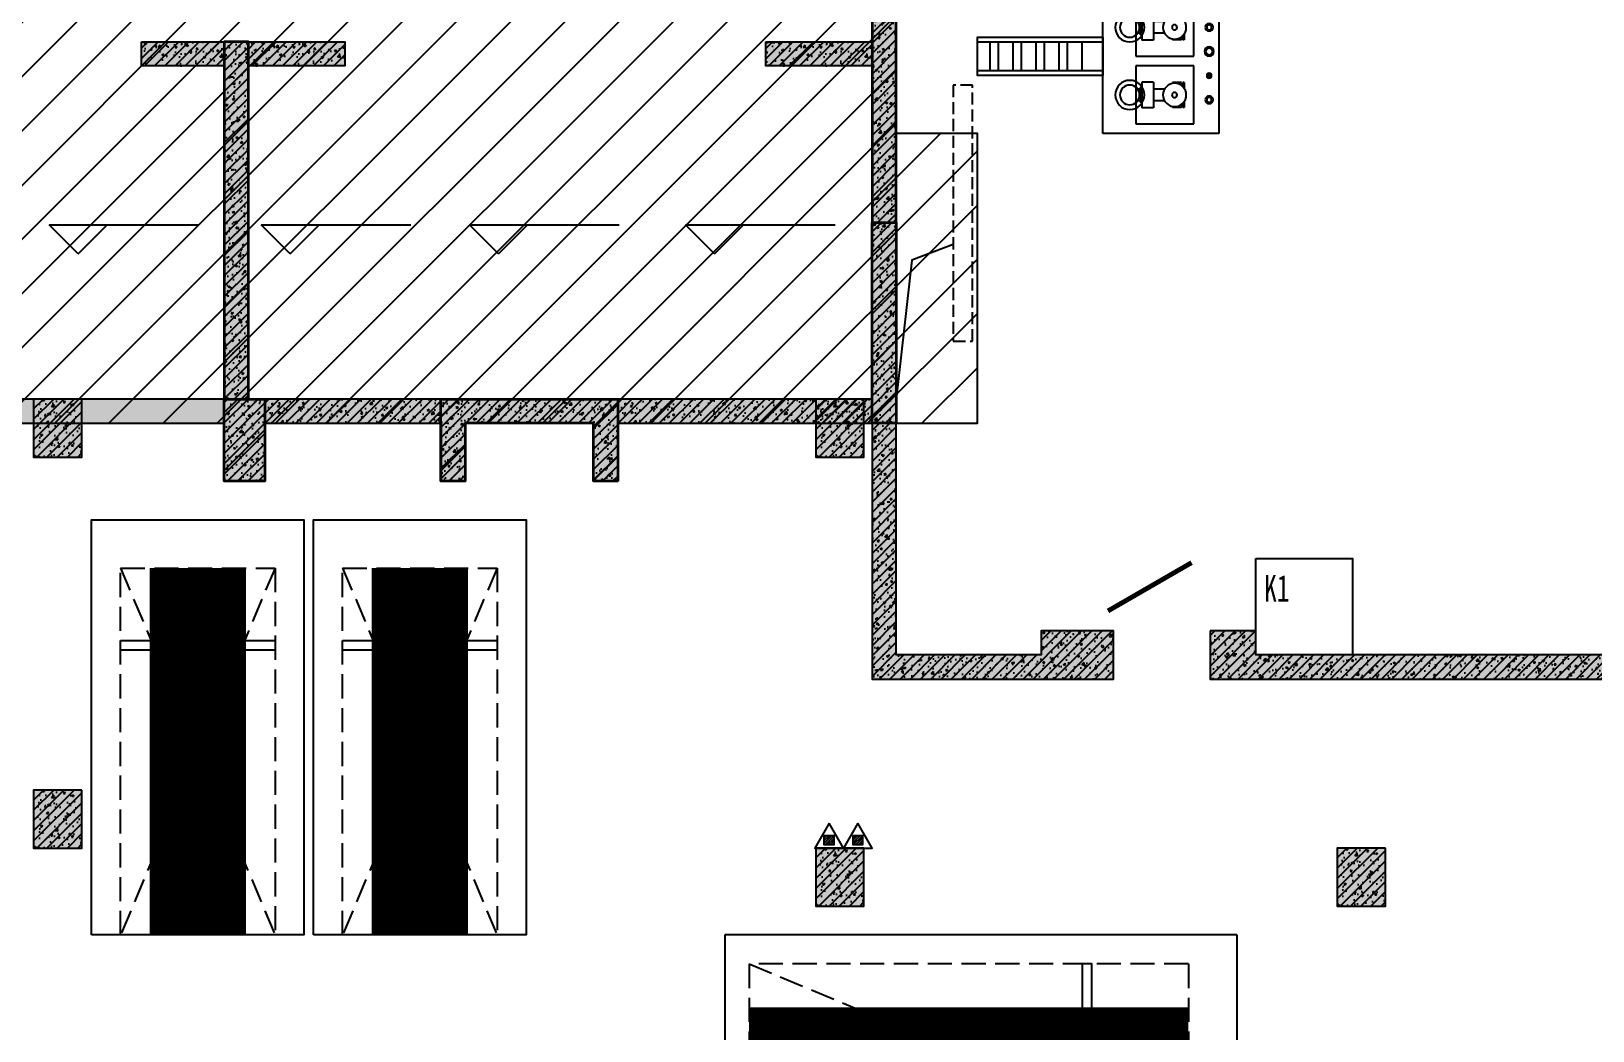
# Model space of a CAD drawing. Extents: x -1338203 to 1886333, y -783476 to 1038610.
# Drawn here: x 555332 to 571504, y 271657 to 282009 of the extents above; entities that cross this region are included whole.
import ezdxf

# ---------------------------------------------------------------- set-up
doc = ezdxf.new("R2010")
doc.units = 0
doc.header["$LTSCALE"] = 1000
doc.header["$MEASUREMENT"] = 0
for name, pattern in [('A-001-人防参照B1$0$DASH', [0.35, 0.25, -0.1]), ('A-001-平面B2$0$__DASH', [0.35, 0.25, -0.1]), ('DASH', [0.35, 0.25, -0.1])]:
    doc.linetypes.add(name, pattern=pattern)
for name, color, linetype in [('0A-P-PKNG-LINE', 9, 'Continuous'), ('A-001-人防参照B1$0$WINDOW', 4, 'Continuous'), ('A-001-车位参照B1$0$A-001-车位参照B1$0$0A-P-PKNG-CAR(A)', 43, 'Continuous'), ('A-001-车位参照B1$0$A-001-车位参照B1$0$0A-P-PKNG-CAR(B)', 21, 'Continuous'), ('A-19-平面B1$0$0A-A-SYMB-ELEV', 150, 'Continuous'), ('A-19-平面B1$0$0A-O-HOLE', 52, 'Continuous'), ('p-a-mini', 150, 'Continuous'), ('p-a-regular', 5, 'Continuous'), ('S001地下一墙柱$0$S001地下一墙柱$0$0S-CC-LINE', 52, 'Continuous'), ('S001地下一墙柱$0$S001地下一墙柱$0$0S-CW-HATCH', 251, 'Continuous'), ('S001地下一墙柱$0$S001地下一墙柱$0$0S-CW-HATCH-UP', 251, 'Continuous'), ('S001地下一墙柱$0$S001地下一墙柱$0$0S-CW-LINE', 72, 'Continuous'), ('S19柱墙B1_1$0$0S-CC-LINE', 52, 'Continuous'), ('S19柱墙B1_1$0$0S-CW-HATCH', 251, 'Continuous'), ('S19柱墙B1_1$0$0S-CW-HATCH-UP', 251, 'Continuous'), ('S19柱墙B1_1$0$0S-CW-LINE', 72, 'Continuous'), ('可见线', 7, 'Continuous'), ('负一层消火栓$0$0P-EQUIP-FH', 7, 'Continuous'), ('负一层集水坑及排水沟$0$P001-预留预埋-B1$0$A-001-平面B1$0$0A-A-HATH', 8, 'Continuous'), ('负一层集水坑及排水沟$0$P001-预留预埋-B1$0$A-001-平面B1$0$0A-P-ROOF-DRAN', 190, 'Continuous'), ('负一层集水坑及排水沟$0$P16-预留预埋-B1$0$0P-TWT_DIM', 3, 'Continuous')]:
    doc.layers.add(name, color=color, linetype=linetype)
doc.layers.add('A-001-主楼组合参照B1$0$0A-X-AREA', color=6, linetype='Continuous', plot=False)
doc.layers.add('A-001-人防参照B1$0$AAD-A-PROOF', color=30, linetype='Continuous', plot=False)
doc.styles.add('仿宋_GB2312', font='simfang.ttf', dxfattribs={"width": 0.7, "height": 4})
pattern_1 = [(45, (-537701.02, -383122.39), (-53.0330086, 53.0330086), []), (50, (-537701.02, -383122.39), (215.178055, -18.82564), [22.5, -247.5]), (355, (-537701.02, -383122.39), (-41.6254, 225.65764), [18, -198]), (100.4514, (-537683.09, -383123.96), (173.552815, 206.83186), [19.12206, -210.342634]), (46.1842, (-537701.02, -383062.4), (320.17231, -49.6557), [33.75, -371.25]), (96.6356, (-537674.34, -383066.53), (280.39881, 292.23536), [28.68309, -315.5139]), (351.1842, (-537701.02, -383062.4), (280.39858, 292.23558), [27, -297]), (21, (-537671.02, -383077.39), (179.072116, -120.785667), [22.5, -247.5]), (326, (-537671.02, -383077.39), (72.9946, 217.545014), [18, -198]), (71.4514, (-537656.1, -383087.45), (252.06679, 96.75915), [19.12206, -210.342634]), (37.5, (-537701.02, -383122.39), (3.647957, 99.868156), [0, -195.6, 0, -201, 0, -198.75]), (7.5, (-537701.02, -383122.39), (78.920861, 118.323514), [0, -114.6, 0, -191.1, 0, -75.75]), (327.5, (-537767.92, -383122.39), (160.146731, -6.7664615), [0, -75, 0, -234, 0, -310.5]), (317.5, (-537797.92, -383122.39), (174.95585, 30.031495), [0, -97.5, 0, -155.4, 0, -220.5])]
pattern_2 = [(45, (-766365.37, -306889.07), (-53.033009, 53.033009), []), (50, (-766365.37, -306889.07), (215.178055, -18.82564), [22.5, -247.5]), (355, (-766365.37, -306889.07), (-41.6254, 225.65764), [18, -198]), (100.4514, (-766347.44, -306890.64), (173.552815, 206.83186), [19.12206, -210.34263]), (46.1842, (-766365.37, -306829.07), (320.17231, -49.6557), [33.75, -371.25]), (96.6356, (-766338.7, -306833.2), (280.39881, 292.23536), [28.68309, -315.5139]), (351.1842, (-766365.37, -306829.07), (280.39858, 292.23558), [27, -297]), (21, (-766335.37, -306844.07), (179.072116, -120.785667), [22.5, -247.5]), (326, (-766335.37, -306844.07), (72.9946, 217.54501), [18, -198]), (71.4514, (-766320.44, -306854.14), (252.06679, 96.75915), [19.12206, -210.34263]), (37.5, (-766365.37, -306889.07), (3.647957, 99.868156), [0, -195.6, 0, -201, 0, -198.75]), (7.5, (-766365.37, -306889.07), (78.920861, 118.323514), [0, -114.6, 0, -191.1, 0, -75.75]), (327.5, (-766432.27, -306889.07), (160.146731, -6.766462), [0, -75, 0, -234, 0, -310.5]), (317.5, (-766462.27, -306889.07), (174.95585, 30.031495), [0, -97.5, 0, -155.4, 0, -220.5])]

# ---------------------------------------------------------------- blocks, each defined once
blk = doc.blocks.new('负一层集水坑及排水沟$0$6')
h = blk.add_hatch()
h.set_pattern_fill('ANSI31', color=256, scale=10, angle=-90, style=0)
h.set_pattern_definition([(315, (92664.899, 416650.02), (11.22532015, 11.22532015), [])])
edge = h.paths.add_edge_path()
edge.add_arc((207108, 39634), 25, 0, 360)
for centre, radius in [((207108, 39634), 50), ((207108, 39634), 25), ((207108, 39384), 40), ((207108, 39384), 25), ((207108, 39134), 50), ((207108, 39134), 35), ((207108, 38884), 25), ((207108, 38884), 15), ((207108, 38634), 40), ((207108, 38634), 25)]:
    blk.add_circle(centre, radius)
at = {"layer": '负一层集水坑及排水沟$0$P16-预留预埋-B1$0$0P-TWT_DIM', "color": 7}
for p, q in [((208208, 39784), (207008, 39784)), ((207008, 39784), (207008, 38284)), ((207266, 39684), (207866, 39684)), ((207266, 39084), (207266, 39684)), ((207866, 39684), (207866, 39084)), ((208208, 38284), (208208, 39784)), ((207366, 39514), (207366, 39452)), ((207366, 39514), (207382, 39514)), ((207382, 39514), (207382, 39471)), ((207395, 39514), (207395, 39482)), ((207395, 39514), (207486, 39514)), ((207486, 39514), (207486, 39504)), ((207684, 39518), (207684, 39250)), ((207684, 39518), (207805, 39518)), ((207805, 39518), (207805, 39250)), ((207366, 39317), (207366, 39254)), ((207571, 39444), (207684, 39444)), ((207571, 39325), (207684, 39325)), ((207805, 39444), (207811, 39444)), ((207805, 39325), (207811, 39325)), ((207811, 39460), (207811, 39308)), ((207811, 39460), (207821, 39460)), ((207811, 39308), (207821, 39308)), ((207821, 39460), (207821, 39308)), ((207821, 39444), (207848, 39444)), ((207821, 39325), (207848, 39325)), ((207366, 39254), (207382, 39254)), ((207382, 39297), (207382, 39254)), ((207395, 39287), (207395, 39254)), ((207395, 39254), (207486, 39254)), ((207486, 39265), (207486, 39254)), ((207684, 39250), (207805, 39250)), ((207866, 39084), (207266, 39084)), ((207266, 38984), (207866, 38984)), ((207266, 38384), (207266, 38984)), ((207866, 38984), (207866, 38384)), ((207684, 38818), (207684, 38549)), ((207684, 38818), (207805, 38818)), ((207805, 38818), (207805, 38549)), ((207366, 38814), (207366, 38751)), ((207366, 38814), (207382, 38814)), ((207382, 38814), (207382, 38770)), ((207395, 38814), (207395, 38781)), ((207395, 38814), (207486, 38814)), ((207486, 38814), (207486, 38803)), ((207571, 38743), (207684, 38743)), ((207805, 38743), (207811, 38743)), ((207811, 38760), (207811, 38608)), ((207811, 38760), (207821, 38760)), ((207821, 38760), (207821, 38608)), ((207821, 38743), (207848, 38743)), ((207366, 38616), (207366, 38554)), ((207366, 38554), (207382, 38554)), ((207382, 38597), (207382, 38554)), ((207395, 38586), (207395, 38554)), ((207395, 38554), (207486, 38554)), ((207486, 38564), (207486, 38554)), ((207571, 38624), (207684, 38624)), ((207684, 38549), (207805, 38549)), ((207805, 38624), (207811, 38624)), ((207811, 38608), (207821, 38608)), ((207821, 38624), (207848, 38624)), ((207866, 38384), (207266, 38384)), ((207008, 38284), (208208, 38284))]:
    blk.add_line(p, q, dxfattribs=at)
for centre, radius in [((207466, 39384), 121), ((207930, 39384), 151), ((207930, 39384), 102), ((207466, 39384), 27), ((207930, 38684), 151), ((207466, 38684), 121), ((207466, 38684), 27), ((207930, 38684), 102)]:
    blk.add_circle(centre, radius, dxfattribs=at)
blk = doc.blocks.new('负一层集水坑及排水沟')
at = {"layer": '负一层集水坑及排水沟$0$P001-预留预埋-B1$0$A-001-平面B1$0$0A-A-HATH'}
h = blk.add_hatch(dxfattribs=at)
h.set_pattern_fill('STEEL', color=256, scale=150, angle=585)
h.set_pattern_definition([(270, (-160540.38, -233520.22), (238.125, -2e-05), []), (270, (-160456.2, -233604.4), (238.125, -2e-05), [])])
h.paths.add_polyline_path([(-201234, -25290), (-201234, -24990), (-200065, -24990), (-200065, -25290)])
at = {"layer": '负一层集水坑及排水沟$0$P001-预留预埋-B1$0$A-001-平面B1$0$0A-P-ROOF-DRAN'}
for points in [[(-199934, -25340), (-201234, -25340), (-201234, -24940), (-199934, -24940)], [(-201234, -25290), (-201234, -24990), (-199934, -24990), (-199934, -25290)]]:
    blk.add_lwpolyline(points, close=True, dxfattribs=at)
at = {"xscale": -1}
blk.add_blockref('负一层集水坑及排水沟$0$6', (8274, -64224), dxfattribs=at)
blk = doc.blocks.new('A-001-人防参照B1')
at = {"layer": 'A-001-人防参照B1$0$AAD-A-PROOF', "linetype": 'A-001-人防参照B1$0$DASH', "ltscale": 0.5, "elevation": 83150}
blk.add_lwpolyline([(-201284, -25439), (-201484, -25439), (-201484, -28090), (-201284, -28090)], close=True, dxfattribs=at)
at = {"layer": 'A-001-人防参照B1$0$WINDOW', "const_width": 50}
blk.add_lwpolyline([(-199882, -30884), (-199016, -30384)], dxfattribs=at)
blk = doc.blocks.new('S19柱墙B1_1')
at = {"layer": 'S19柱墙B1_1$0$0S-CW-HATCH', "ltscale": 0.002}
h = blk.add_hatch(color=256, dxfattribs=at)
h.dxf.hatch_style = 1
h.paths.add_polyline_path([(49000, -90), (48750, -90), (48750, -3210), (49000, -3210)])
at = {"layer": 'S19柱墙B1_1$0$0S-CW-HATCH'}
h = blk.add_hatch(color=256, dxfattribs=at)
h.dxf.hatch_style = 1
h.paths.add_polyline_path([(41185, -1340), (42040, -1340), (42040, -1590), (41185, -1590)])
h = blk.add_hatch(color=256, dxfattribs=at)
h.dxf.hatch_style = 1
h.paths.add_polyline_path([(42290, -5040), (42290, -1340), (42040, -1340), (42040, -5040)])
h = blk.add_hatch(color=256, dxfattribs=at)
h.dxf.hatch_style = 1
h.paths.add_polyline_path([(42290, -1340), (43290, -1340), (43290, -1590), (42290, -1590)])
h = blk.add_hatch(color=256, dxfattribs=at)
h.dxf.hatch_style = 1
h.paths.add_polyline_path([(47650, -1340), (48750, -1340), (48750, -1590), (47650, -1590)])
h = blk.add_hatch(color=256, dxfattribs=at)
h.dxf.hatch_style = 1
h.paths.add_polyline_path([(48750, -5290), (48750, -3210), (49000, -3210), (49000, -5290)])
at = {"layer": 'S19柱墙B1_1$0$0S-CW-HATCH', "ltscale": 0.002}
h = blk.add_hatch(color=256, dxfattribs=at)
h.dxf.hatch_style = 1
h.paths.add_polyline_path([(36540, -5290), (42040, -5290), (42040, -5040), (36540, -5040)])
at = {"layer": 'S19柱墙B1_1$0$0S-CW-HATCH'}
h = blk.add_hatch(color=256, dxfattribs=at)
h.dxf.hatch_style = 1
h.paths.add_polyline_path([(42040, -5040), (42460, -5040), (42460, -5890), (42040, -5890)])
at = {"layer": 'S19柱墙B1_1$0$0S-CW-HATCH', "ltscale": 0.002}
h = blk.add_hatch(color=256, dxfattribs=at)
h.dxf.hatch_style = 1
h.paths.add_polyline_path([(42460, -5290), (44285, -5290), (44285, -5040), (42460, -5040)])
at = {"layer": 'S19柱墙B1_1$0$0S-CW-HATCH'}
h = blk.add_hatch(color=256, dxfattribs=at)
h.dxf.hatch_style = 1
h.paths.add_polyline_path([(46115, -5890), (45865, -5890), (45865, -5290), (45200, -5290), (44535, -5290), (44535, -5890), (44285, -5890), (44285, -5040), (45200, -5040), (46115, -5040)])
at = {"layer": 'S19柱墙B1_1$0$0S-CW-HATCH', "ltscale": 0.002}
h = blk.add_hatch(color=256, dxfattribs=at)
h.dxf.hatch_style = 1
h.paths.add_polyline_path([(46115, -5290), (48750, -5290), (48750, -5040), (46115, -5040)])
at = {"layer": 'S19柱墙B1_1$0$0S-CW-HATCH-UP', "ltscale": 0.002}
h = blk.add_hatch(dxfattribs=at)
h.set_pattern_fill('钢筋混凝土', color=256, scale=30)
h.set_pattern_definition([(45, (-515290.67, -283239.06), (-53.033009, 53.033009), []), (50, (-515290.67, -283239.06), (215.178055, -18.82564), [22.5, -247.5]), (355, (-515290.67, -283239.06), (-41.6254, 225.65764), [18, -198]), (100.4514, (-515272.74, -283240.63), (173.552815, 206.83186), [19.12206, -210.34263]), (46.1842, (-515290.67, -283179.06), (320.17231, -49.6557), [33.75, -371.25]), (96.6356, (-515264, -283183.2), (280.39881, 292.23536), [28.68309, -315.5139]), (351.1842, (-515290.67, -283179.06), (280.39858, 292.23558), [27, -297]), (21, (-515260.67, -283194.06), (179.072116, -120.785667), [22.5, -247.5]), (326, (-515260.67, -283194.06), (72.9946, 217.54501), [18, -198]), (71.4514, (-515245.75, -283204.12), (252.06679, 96.75915), [19.12206, -210.34263]), (37.5, (-515290.67, -283239.06), (3.647957, 99.868156), [0, -195.6, 0, -201, 0, -198.75]), (7.5, (-515290.67, -283239.06), (78.920861, 118.323514), [0, -114.6, 0, -191.1, 0, -75.75]), (327.5, (-515357.57, -283239.06), (160.146731, -6.766462), [0, -75, 0, -234, 0, -310.5]), (317.5, (-515387.57, -283239.06), (174.95585, 30.031495), [0, -97.5, 0, -155.4, 0, -220.5])])
h.paths.add_polyline_path([(49000, -90), (48750, -90), (48750, -3210), (49000, -3210)])
at = {"layer": 'S19柱墙B1_1$0$0S-CW-HATCH-UP'}
h = blk.add_hatch(dxfattribs=at)
h.set_pattern_fill('钢筋混凝土', color=256, scale=30)
h.set_pattern_definition([(45, (-2875240.08, -267325.84), (-53.0330086, 53.0330086), []), (50, (-2875240.08, -267325.84), (215.178055, -18.82564), [22.5, -247.5]), (355, (-2875240.08, -267325.84), (-41.6254, 225.65764), [18, -198]), (100.4514, (-2875222.15, -267327.4), (173.552815, 206.831863), [19.122057, -210.342634]), (46.1842, (-2875240.08, -267265.84), (320.172315, -49.655704), [33.75, -371.25]), (96.6356, (-2875213.4, -267269.98), (280.39881, 292.23536), [28.683086, -315.5139]), (351.1842, (-2875240.08, -267265.84), (280.398584, 292.23558), [27, -297]), (21, (-2875210.08, -267280.84), (179.072116, -120.785667), [22.5, -247.5]), (326, (-2875210.08, -267280.84), (72.9946, 217.545014), [18, -198]), (71.4514, (-2875195.16, -267290.9), (252.066789, 96.759149), [19.122057, -210.342634]), (37.5, (-2875240.08, -267325.84), (3.6479566, 99.8681561), [0, -195.6, 0, -201, 0, -198.75]), (7.5, (-2875240.08, -267325.84), (78.9208612, 118.3235136), [0, -114.6, 0, -191.1, 0, -75.75]), (327.5, (-2875306.98, -267325.84), (160.1467309, -6.7664615), [0, -75, 0, -234, 0, -310.5]), (317.5, (-2875336.98, -267325.84), (174.955851, 30.031495), [0, -97.5, 0, -155.4, 0, -220.5])])
h.paths.add_polyline_path([(41185, -1340), (42040, -1340), (42040, -1590), (41185, -1590)])
h = blk.add_hatch(dxfattribs=at)
h.set_pattern_fill('钢筋混凝土', color=256, scale=30)
h.set_pattern_definition([(45, (-511711.02, -383122.39), (-53.033009, 53.033009), []), (50, (-511711.02, -383122.39), (215.178055, -18.82564), [22.5, -247.5]), (355, (-511711.02, -383122.39), (-41.6254, 225.65764), [18, -198]), (100.4514, (-511693.09, -383123.96), (173.552815, 206.83186), [19.12206, -210.342634]), (46.1842, (-511711.02, -383062.4), (320.17231, -49.6557), [33.75, -371.25]), (96.6356, (-511684.34, -383066.53), (280.39881, 292.23536), [28.68309, -315.5139]), (351.1842, (-511711.02, -383062.4), (280.39858, 292.23558), [27, -297]), (21, (-511681.02, -383077.39), (179.072116, -120.785667), [22.5, -247.5]), (326, (-511681.02, -383077.39), (72.9946, 217.54501), [18, -198]), (71.4514, (-511666.1, -383087.45), (252.06679, 96.75915), [19.12206, -210.342634]), (37.5, (-511711.02, -383122.39), (3.647957, 99.868156), [0, -195.6, 0, -201, 0, -198.75]), (7.5, (-511711.02, -383122.39), (78.920861, 118.323514), [0, -114.6, 0, -191.1, 0, -75.75]), (327.5, (-511777.92, -383122.39), (160.146731, -6.7664615), [0, -75, 0, -234, 0, -310.5]), (317.5, (-511807.92, -383122.39), (174.95585, 30.031495), [0, -97.5, 0, -155.4, 0, -220.5])])
h.paths.add_polyline_path([(42290, -5040), (42290, -1340), (42040, -1340), (42040, -5040)])
h = blk.add_hatch(dxfattribs=at)
h.set_pattern_fill('钢筋混凝土', color=256, scale=30)
h.set_pattern_definition([(45, (-2874020.08, -267325.84), (-53.0330086, 53.0330086), []), (50, (-2874020.08, -267325.84), (215.178055, -18.82564), [22.5, -247.5]), (355, (-2874020.08, -267325.84), (-41.6254, 225.65764), [18, -198]), (100.4514, (-2874002.15, -267327.4), (173.552815, 206.831863), [19.122057, -210.342634]), (46.1842, (-2874020.08, -267265.84), (320.172315, -49.655704), [33.75, -371.25]), (96.6356, (-2873993.4, -267269.98), (280.398812, 292.23536), [28.683086, -315.5139]), (351.1842, (-2874020.08, -267265.84), (280.398584, 292.23558), [27, -297]), (21, (-2873990.08, -267280.84), (179.072116, -120.785667), [22.5, -247.5]), (326, (-2873990.08, -267280.84), (72.9946, 217.545014), [18, -198]), (71.4514, (-2873975.16, -267290.9), (252.066789, 96.759149), [19.122057, -210.342634]), (37.5, (-2874020.08, -267325.84), (3.6479566, 99.8681561), [0, -195.6, 0, -201, 0, -198.75]), (7.5, (-2874020.08, -267325.84), (78.9208612, 118.3235136), [0, -114.6, 0, -191.1, 0, -75.75]), (327.5, (-2874086.98, -267325.84), (160.1467309, -6.7664615), [0, -75, 0, -234, 0, -310.5]), (317.5, (-2874116.98, -267325.84), (174.955851, 30.031495), [0, -97.5, 0, -155.4, 0, -220.5])])
h.paths.add_polyline_path([(42290, -1340), (43290, -1340), (43290, -1590), (42290, -1590)])
h = blk.add_hatch(dxfattribs=at)
h.set_pattern_fill('钢筋混凝土', color=256, scale=30)
h.set_pattern_definition([(45, (-2868560.08, -267325.876), (-53.0330086, 53.0330086), []), (50, (-2868560.08, -267325.88), (215.178055, -18.82564), [22.5, -247.5]), (355, (-2868560.08, -267325.88), (-41.6254, 225.65764), [18, -198]), (100.4514, (-2868542.15, -267327.44), (173.552815, 206.831863), [19.122057, -210.342634]), (46.1842, (-2868560.08, -267265.88), (320.172315, -49.655704), [33.75, -371.25]), (96.6356, (-2868533.4, -267270), (280.398812, 292.23536), [28.683086, -315.5139]), (351.1842, (-2868560.08, -267265.88), (280.398584, 292.23558), [27, -297]), (21, (-2868530.08, -267280.88), (179.072116, -120.785667), [22.5, -247.5]), (326, (-2868530.08, -267280.88), (72.9946, 217.545014), [18, -198]), (71.4514, (-2868515.16, -267290.94), (252.066789, 96.759149), [19.122057, -210.342634]), (37.5, (-2868560.08, -267325.876), (3.6479566, 99.8681561), [0, -195.6, 0, -201, 0, -198.75]), (7.5, (-2868560.08, -267325.88), (78.9208612, 118.3235136), [0, -114.6, 0, -191.1, 0, -75.75]), (327.5, (-2868626.98, -267325.876), (160.1467309, -6.7664615), [0, -75, 0, -234, 0, -310.5]), (317.5, (-2868656.98, -267325.88), (174.955851, 30.031495), [0, -97.5, 0, -155.4, 0, -220.5])])
h.paths.add_polyline_path([(47650, -1340), (48750, -1340), (48750, -1590), (47650, -1590)])
h = blk.add_hatch(dxfattribs=at)
h.set_pattern_fill('钢筋混凝土', color=256, scale=30)
h.set_pattern_definition(pattern_1)
h.paths.add_polyline_path([(48750, -5290), (48750, -3210), (49000, -3210), (49000, -5290)])
at = {"layer": 'S19柱墙B1_1$0$0S-CW-HATCH-UP', "ltscale": 0.002}
h = blk.add_hatch(dxfattribs=at)
h.set_pattern_fill('钢筋混凝土', color=256, scale=30)
h.set_pattern_definition([(45, (-479650.67, -283239.06), (-53.033009, 53.033009), []), (50, (-479650.67, -283239.06), (215.178055, -18.82564), [22.5, -247.5]), (355, (-479650.67, -283239.06), (-41.6254, 225.65764), [18, -198]), (100.4514, (-479632.74, -283240.63), (173.552815, 206.83186), [19.12206, -210.34263]), (46.1842, (-479650.67, -283179.06), (320.17231, -49.6557), [33.75, -371.25]), (96.6356, (-479624, -283183.2), (280.39881, 292.23536), [28.68309, -315.5139]), (351.1842, (-479650.67, -283179.06), (280.39858, 292.23558), [27, -297]), (21, (-479620.67, -283194.06), (179.072116, -120.785667), [22.5, -247.5]), (326, (-479620.67, -283194.06), (72.9946, 217.54501), [18, -198]), (71.4514, (-479605.75, -283204.12), (252.06679, 96.75915), [19.12206, -210.34263]), (37.5, (-479650.67, -283239.06), (3.647957, 99.868156), [0, -195.6, 0, -201, 0, -198.75]), (7.5, (-479650.67, -283239.06), (78.920861, 118.323514), [0, -114.6, 0, -191.1, 0, -75.75]), (327.5, (-479717.57, -283239.06), (160.146731, -6.766462), [0, -75, 0, -234, 0, -310.5]), (317.5, (-479747.57, -283239.06), (174.95585, 30.031495), [0, -97.5, 0, -155.4, 0, -220.5])])
h.paths.add_polyline_path([(36540, -5290), (42040, -5290), (42040, -5040), (36540, -5040)])
at = {"layer": 'S19柱墙B1_1$0$0S-CW-HATCH-UP'}
h = blk.add_hatch(dxfattribs=at)
h.set_pattern_fill('钢筋混凝土', color=256, scale=30)
h.set_pattern_definition([(45, (0, 0), (-53.03301, 53.03301), []), (50, (0, 0), (215.17805, -18.82564), [22.5, -247.5]), (355, (0, 0), (-41.6254, 225.6576), [18, -198]), (100.4514, (17.93, -1.57), (173.5528, 206.8319), [19.1221, -210.3426]), (46.1842, (0, 60), (320.1723, -49.6557), [33.75, -371.25]), (96.6356, (26.68, 55.86), (280.3988, 292.2354), [28.683, -315.514]), (351.1842, (0, 60), (280.3986, 292.2356), [27, -297]), (21, (30, 45), (179.0721, -120.7857), [22.5, -247.5]), (326, (30, 45), (72.9946, 217.545), [18, -198]), (71.4514, (44.92, 34.93), (252.0668, 96.7591), [19.1221, -210.3426]), (37.5, (0, 0), (3.64796, 99.86816), [0, -195.6, 0, -201, 0, -198.75]), (7.5, (0, 0), (78.92086, 118.32351), [0, -114.6, 0, -191.1, 0, -75.75]), (327.5, (-66.9, 0), (160.14673, -6.76646), [0, -75, 0, -234, 0, -310.5]), (317.5, (-96.9, 0), (174.95585, 30.0315), [0, -97.5, 0, -155.4, 0, -220.5])])
h.paths.add_polyline_path([(42040, -5040), (42460, -5040), (42460, -5890), (42040, -5890)])
at = {"layer": 'S19柱墙B1_1$0$0S-CW-HATCH-UP', "ltscale": 0.002}
h = blk.add_hatch(dxfattribs=at)
h.set_pattern_fill('钢筋混凝土', color=256, scale=30)
h.set_pattern_definition([(45, (-473730.67, -283239.06), (-53.033009, 53.033009), []), (50, (-473730.67, -283239.06), (215.178055, -18.82564), [22.5, -247.5]), (355, (-473730.67, -283239.06), (-41.6254, 225.65764), [18, -198]), (100.4514, (-473712.74, -283240.63), (173.552815, 206.83186), [19.12206, -210.34263]), (46.1842, (-473730.67, -283179.06), (320.17231, -49.6557), [33.75, -371.25]), (96.6356, (-473704, -283183.2), (280.39881, 292.23536), [28.68309, -315.5139]), (351.1842, (-473730.67, -283179.06), (280.39858, 292.23558), [27, -297]), (21, (-473700.67, -283194.06), (179.072116, -120.785667), [22.5, -247.5]), (326, (-473700.67, -283194.06), (72.9946, 217.54501), [18, -198]), (71.4514, (-473685.75, -283204.12), (252.06679, 96.75915), [19.12206, -210.34263]), (37.5, (-473730.67, -283239.06), (3.647957, 99.868156), [0, -195.6, 0, -201, 0, -198.75]), (7.5, (-473730.67, -283239.06), (78.920861, 118.323514), [0, -114.6, 0, -191.1, 0, -75.75]), (327.5, (-473797.57, -283239.06), (160.146731, -6.766462), [0, -75, 0, -234, 0, -310.5]), (317.5, (-473827.57, -283239.06), (174.95585, 30.031495), [0, -97.5, 0, -155.4, 0, -220.5])])
h.paths.add_polyline_path([(42460, -5290), (44285, -5290), (44285, -5040), (42460, -5040)])
at = {"layer": 'S19柱墙B1_1$0$0S-CW-HATCH-UP'}
h = blk.add_hatch(dxfattribs=at)
h.set_pattern_fill('钢筋混凝土', color=256, scale=30)
h.set_pattern_definition(pattern_1)
h.paths.add_polyline_path([(46115, -5890), (45865, -5890), (45865, -5290), (45200, -5290), (44535, -5290), (44535, -5890), (44285, -5890), (44285, -5040), (45200, -5040), (46115, -5040)])
at = {"layer": 'S19柱墙B1_1$0$0S-CW-HATCH-UP', "ltscale": 0.002}
h = blk.add_hatch(dxfattribs=at)
h.set_pattern_fill('钢筋混凝土', color=256, scale=30)
h.set_pattern_definition([(45, (-470075.67, -283239.06), (-53.033009, 53.033009), []), (50, (-470075.67, -283239.06), (215.178055, -18.82564), [22.5, -247.5]), (355, (-470075.67, -283239.06), (-41.6254, 225.65764), [18, -198]), (100.4514, (-470057.74, -283240.63), (173.552815, 206.83186), [19.12206, -210.34263]), (46.1842, (-470075.67, -283179.06), (320.17231, -49.6557), [33.75, -371.25]), (96.6356, (-470049, -283183.2), (280.39881, 292.23536), [28.68309, -315.5139]), (351.1842, (-470075.67, -283179.06), (280.39858, 292.23558), [27, -297]), (21, (-470045.67, -283194.06), (179.072116, -120.785667), [22.5, -247.5]), (326, (-470045.67, -283194.06), (72.9946, 217.54501), [18, -198]), (71.4514, (-470030.75, -283204.12), (252.06679, 96.75915), [19.12206, -210.34263]), (37.5, (-470075.67, -283239.06), (3.647957, 99.868156), [0, -195.6, 0, -201, 0, -198.75]), (7.5, (-470075.67, -283239.06), (78.920861, 118.323514), [0, -114.6, 0, -191.1, 0, -75.75]), (327.5, (-470142.57, -283239.06), (160.146731, -6.766462), [0, -75, 0, -234, 0, -310.5]), (317.5, (-470172.57, -283239.06), (174.95585, 30.031495), [0, -97.5, 0, -155.4, 0, -220.5])])
h.paths.add_polyline_path([(46115, -5290), (48750, -5290), (48750, -5040), (46115, -5040)])
at = {"layer": 'S19柱墙B1_1$0$0S-CC-LINE', "lineweight": 35}
blk.add_lwpolyline([(42040, -5040), (42460, -5040), (42460, -5890), (42040, -5890)], close=True, dxfattribs=at)
at = {"layer": 'S19柱墙B1_1$0$0S-CW-LINE', "lineweight": 35}
for points in [[(49000, -90), (48750, -90), (48750, -3210), (49000, -3210)], [(42290, -5040), (42290, -1340), (42040, -1340), (42040, -5040)], [(48750, -5290), (48750, -3210), (49000, -3210), (49000, -5290)], [(46115, -5890), (45865, -5890), (45865, -5290), (45200, -5290), (44535, -5290), (44535, -5890), (44285, -5890), (44285, -5040), (45200, -5040), (46115, -5040)]]:
    blk.add_lwpolyline(points, close=True, dxfattribs=at)
at = {"layer": 'S19柱墙B1_1$0$0S-CW-LINE'}
for points in [[(41185, -1340), (42040, -1340), (42040, -1590), (41185, -1590)], [(42290, -1340), (43290, -1340), (43290, -1590), (42290, -1590)], [(47650, -1340), (48750, -1340), (48750, -1590), (47650, -1590)]]:
    blk.add_lwpolyline(points, close=True, dxfattribs=at)
at = {"layer": 'S19柱墙B1_1$0$0S-CW-LINE', "ltscale": 0.002}
for points in [[(36540, -5290), (42040, -5290), (42040, -5040), (36540, -5040)], [(42460, -5290), (44285, -5290), (44285, -5040), (42460, -5040)], [(46115, -5290), (48750, -5290), (48750, -5040), (46115, -5040)]]:
    blk.add_lwpolyline(points, close=True, dxfattribs=at)
blk = doc.blocks.new('S001地下一墙柱')
at = {"layer": 'S001地下一墙柱$0$S001地下一墙柱$0$0S-CW-HATCH'}
h = blk.add_hatch(color=256, dxfattribs=at)
h.dxf.hatch_style = 1
h.paths.add_polyline_path([(-210509, -28690), (-211009, -28690), (-211009, -29290), (-210509, -29290)])
h = blk.add_hatch(color=256, dxfattribs=at)
h.dxf.hatch_style = 1
h.paths.add_polyline_path([(-202409, -28690), (-202909, -28690), (-202909, -29290), (-202409, -29290)])
at = {"layer": 'S001地下一墙柱$0$S001地下一墙柱$0$0S-CW-HATCH', "ltscale": 0.002}
h = blk.add_hatch(color=256, dxfattribs=at)
h.dxf.hatch_style = 1
h.paths.add_polyline_path([(-202325, -28940), (-202325, -31590), (-199825, -31590), (-199825, -31090), (-200575, -31090), (-200575, -31340), (-202075, -31340), (-202075, -28940)])
h = blk.add_hatch(color=256, dxfattribs=at)
h.dxf.hatch_style = 1
h.paths.add_polyline_path([(-198825, -31090), (-198825, -31590), (-194034, -31590), (-194034, -31340), (-194184, -31340), (-194184, -30640), (-194434, -30640), (-194434, -31340), (-198350, -31340), (-198350, -31090)])
at = {"layer": 'S001地下一墙柱$0$S001地下一墙柱$0$0S-CW-HATCH'}
h = blk.add_hatch(color=256, dxfattribs=at)
h.dxf.hatch_style = 1
h.paths.add_polyline_path([(-210509, -32740), (-211009, -32740), (-211009, -33340), (-210509, -33340)])
h = blk.add_hatch(color=256, dxfattribs=at)
h.dxf.hatch_style = 1
h.paths.add_polyline_path([(-202409, -33340), (-202909, -33340), (-202909, -33940), (-202409, -33940)])
h = blk.add_hatch(color=256, dxfattribs=at)
h.dxf.hatch_style = 1
h.paths.add_polyline_path([(-197009, -33340), (-197509, -33340), (-197509, -33940), (-197009, -33940)])
at = {"layer": 'S001地下一墙柱$0$S001地下一墙柱$0$0S-CW-HATCH-UP'}
h = blk.add_hatch(dxfattribs=at)
h.set_pattern_fill('钢筋混凝土', color=256, scale=30)
h.set_pattern_definition([(45, (-178198.036, -19738.285), (-53.03301, 53.03301), []), (50, (-178198.04, -19738.28), (215.1781, -18.8256), [22.5, -247.5]), (355, (-178198.04, -19738.28), (-41.6254, 225.6576), [18, -198]), (100.4514, (-178180.1, -19739.85), (173.5528, 206.8319), [19.122, -210.3426]), (46.1842, (-178198.04, -19678.28), (320.1723, -49.6557), [33.75, -371.25]), (96.6356, (-178171.35, -19682.42), (280.3988, 292.2354), [28.683, -315.514]), (351.1842, (-178198.04, -19678.3), (280.3986, 292.2356), [27, -297]), (21, (-178168.04, -19693.28), (179.0721, -120.7857), [22.5, -247.5]), (326, (-178168.04, -19693.28), (72.9946, 217.545), [18, -198]), (71.4514, (-178153.11, -19703.35), (252.0668, 96.7591), [19.122, -210.3426]), (37.5, (-178198.036, -19738.285), (3.64796, 99.86816), [0, -195.6, 0, -201, 0, -198.75]), (7.5, (-178198.04, -19738.28), (78.92086, 118.3235), [0, -114.6, 0, -191.1, 0, -75.75]), (327.5, (-178264.936, -19738.285), (160.14673, -6.76646), [0, -75, 0, -234, 0, -310.5]), (317.5, (-178294.94, -19738.28), (174.95585, 30.0315), [0, -97.5, 0, -155.4, 0, -220.5])])
h.paths.add_polyline_path([(-210509, -28690), (-211009, -28690), (-211009, -29290), (-210509, -29290)])
h = blk.add_hatch(dxfattribs=at)
h.set_pattern_fill('钢筋混凝土', color=256, scale=30)
h.set_pattern_definition([(45, (-170098.036, -19738.28), (-53.03301, 53.03301), []), (50, (-170098.04, -19738.28), (215.1781, -18.8256), [22.5, -247.5]), (355, (-170098.04, -19738.28), (-41.6254, 225.6576), [18, -198]), (100.4514, (-170080.1, -19739.85), (173.5528, 206.8319), [19.122, -210.3426]), (46.1842, (-170098.04, -19678.28), (320.1723, -49.6557), [33.75, -371.25]), (96.6356, (-170071.35, -19682.42), (280.3988, 292.2354), [28.683, -315.514]), (351.1842, (-170098.04, -19678.28), (280.3986, 292.2356), [27, -297]), (21, (-170068.04, -19693.28), (179.0721, -120.7857), [22.5, -247.5]), (326, (-170068.04, -19693.28), (72.9946, 217.545), [18, -198]), (71.4514, (-170053.11, -19703.35), (252.0668, 96.7591), [19.122, -210.3426]), (37.5, (-170098.036, -19738.28), (3.64796, 99.86816), [0, -195.6, 0, -201, 0, -198.75]), (7.5, (-170098.04, -19738.28), (78.92086, 118.3235), [0, -114.6, 0, -191.1, 0, -75.75]), (327.5, (-170164.936, -19738.28), (160.14673, -6.76646), [0, -75, 0, -234, 0, -310.5]), (317.5, (-170194.94, -19738.28), (174.95585, 30.0315), [0, -97.5, 0, -155.4, 0, -220.5])])
h.paths.add_polyline_path([(-202409, -28690), (-202909, -28690), (-202909, -29290), (-202409, -29290)])
at = {"layer": 'S001地下一墙柱$0$S001地下一墙柱$0$0S-CW-HATCH-UP', "ltscale": 0.002}
h = blk.add_hatch(dxfattribs=at)
h.set_pattern_fill('钢筋混凝土', color=256, scale=30)
h.set_pattern_definition(pattern_2)
h.paths.add_polyline_path([(-202325, -28940), (-202325, -31590), (-199825, -31590), (-199825, -31090), (-200575, -31090), (-200575, -31340), (-202075, -31340), (-202075, -28940)])
h = blk.add_hatch(dxfattribs=at)
h.set_pattern_fill('钢筋混凝土', color=256, scale=30)
h.set_pattern_definition(pattern_2)
h.paths.add_polyline_path([(-198825, -31090), (-198825, -31590), (-194034, -31590), (-194034, -31340), (-194184, -31340), (-194184, -30640), (-194434, -30640), (-194434, -31340), (-198350, -31340), (-198350, -31090)])
at = {"layer": 'S001地下一墙柱$0$S001地下一墙柱$0$0S-CW-HATCH-UP'}
h = blk.add_hatch(dxfattribs=at)
h.set_pattern_fill('钢筋混凝土', color=256, scale=30)
h.set_pattern_definition([(45, (-178198.035, -23788.29), (-53.03301, 53.03301), []), (50, (-178198.04, -23788.29), (215.1781, -18.8256), [22.5, -247.5]), (355, (-178198.04, -23788.29), (-41.6254, 225.6576), [18, -198]), (100.4514, (-178180.1, -23789.86), (173.5528, 206.8319), [19.122, -210.3426]), (46.1842, (-178198.04, -23728.3), (320.1723, -49.6557), [33.75, -371.25]), (96.6356, (-178171.35, -23732.43), (280.3988, 292.2354), [28.683, -315.514]), (351.1842, (-178198.04, -23728.3), (280.3986, 292.2356), [27, -297]), (21, (-178168.04, -23743.29), (179.0721, -120.7857), [22.5, -247.5]), (326, (-178168.04, -23743.29), (72.9946, 217.545), [18, -198]), (71.4514, (-178153.11, -23753.35), (252.0668, 96.7591), [19.122, -210.3426]), (37.5, (-178198.035, -23788.29), (3.64796, 99.86816), [0, -195.6, 0, -201, 0, -198.75]), (7.5, (-178198.04, -23788.29), (78.92086, 118.3235), [0, -114.6, 0, -191.1, 0, -75.75]), (327.5, (-178264.935, -23788.29), (160.14673, -6.76646), [0, -75, 0, -234, 0, -310.5]), (317.5, (-178294.94, -23788.29), (174.95585, 30.0315), [0, -97.5, 0, -155.4, 0, -220.5])])
h.paths.add_polyline_path([(-210509, -32740), (-211009, -32740), (-211009, -33340), (-210509, -33340)])
h = blk.add_hatch(dxfattribs=at)
h.set_pattern_fill('钢筋混凝土', color=256, scale=30)
h.set_pattern_definition([(45, (-170098.035, -24388.16), (-53.03301, 53.03301), []), (50, (-170098.04, -24388.16), (215.1781, -18.8256), [22.5, -247.5]), (355, (-170098.04, -24388.16), (-41.6254, 225.6576), [18, -198]), (100.4514, (-170080.1, -24389.73), (173.5528, 206.8319), [19.122, -210.3426]), (46.1842, (-170098.04, -24328.16), (320.1723, -49.6557), [33.75, -371.25]), (96.6356, (-170071.35, -24332.3), (280.3988, 292.2354), [28.683, -315.514]), (351.1842, (-170098.04, -24328.16), (280.3986, 292.2356), [27, -297]), (21, (-170068.04, -24343.16), (179.0721, -120.7857), [22.5, -247.5]), (326, (-170068.04, -24343.16), (72.9946, 217.545), [18, -198]), (71.4514, (-170053.11, -24353.23), (252.0668, 96.7591), [19.122, -210.3426]), (37.5, (-170098.035, -24388.16), (3.64796, 99.86816), [0, -195.6, 0, -201, 0, -198.75]), (7.5, (-170098.04, -24388.16), (78.92086, 118.3235), [0, -114.6, 0, -191.1, 0, -75.75]), (327.5, (-170164.935, -24388.16), (160.14673, -6.76646), [0, -75, 0, -234, 0, -310.5]), (317.5, (-170194.94, -24388.16), (174.95585, 30.0315), [0, -97.5, 0, -155.4, 0, -220.5])])
h.paths.add_polyline_path([(-202409, -33340), (-202909, -33340), (-202909, -33940), (-202409, -33940)])
h = blk.add_hatch(dxfattribs=at)
h.set_pattern_fill('钢筋混凝土', color=256, scale=30)
h.set_pattern_definition([(45, (-164698.035, -24388.16), (-53.03301, 53.03301), []), (50, (-164698.03, -24388.16), (215.1781, -18.8256), [22.5, -247.5]), (355, (-164698.03, -24388.16), (-41.6254, 225.6576), [18, -198]), (100.4514, (-164680.1, -24389.73), (173.5528, 206.8319), [19.122, -210.3426]), (46.1842, (-164698.03, -24328.16), (320.1723, -49.6557), [33.75, -371.25]), (96.6356, (-164671.35, -24332.3), (280.3988, 292.2354), [28.683, -315.514]), (351.1842, (-164698.03, -24328.16), (280.3986, 292.2356), [27, -297]), (21, (-164668.03, -24343.16), (179.0721, -120.7857), [22.5, -247.5]), (326, (-164668.03, -24343.16), (72.9946, 217.545), [18, -198]), (71.4514, (-164653.11, -24353.23), (252.0668, 96.7591), [19.122, -210.3426]), (37.5, (-164698.035, -24388.16), (3.64796, 99.86816), [0, -195.6, 0, -201, 0, -198.75]), (7.5, (-164698.03, -24388.16), (78.92086, 118.3235), [0, -114.6, 0, -191.1, 0, -75.75]), (327.5, (-164764.935, -24388.16), (160.14673, -6.76646), [0, -75, 0, -234, 0, -310.5]), (317.5, (-164794.93, -24388.16), (174.95585, 30.0315), [0, -97.5, 0, -155.4, 0, -220.5])])
h.paths.add_polyline_path([(-197009, -33340), (-197509, -33340), (-197509, -33940), (-197009, -33940)])
at = {"layer": 'S001地下一墙柱$0$S001地下一墙柱$0$0S-CC-LINE'}
for points in [[(-210509, -28690), (-211009, -28690), (-211009, -29290), (-210509, -29290)], [(-202409, -28690), (-202909, -28690), (-202909, -29290), (-202409, -29290)], [(-210509, -32740), (-211009, -32740), (-211009, -33340), (-210509, -33340)], [(-202409, -33340), (-202909, -33340), (-202909, -33940), (-202409, -33940)], [(-197009, -33340), (-197509, -33340), (-197509, -33940), (-197009, -33940)]]:
    blk.add_lwpolyline(points, close=True, dxfattribs=at)
at = {"layer": 'S001地下一墙柱$0$S001地下一墙柱$0$0S-CW-LINE', "ltscale": 0.002}
for points in [[(-202325, -28940), (-202325, -31590), (-199825, -31590), (-199825, -31090), (-200575, -31090), (-200575, -31340), (-202075, -31340), (-202075, -28940)], [(-198825, -31090), (-198825, -31590), (-194034, -31590), (-194034, -31340), (-194184, -31340), (-194184, -30640), (-194434, -30640), (-194434, -31340), (-198350, -31340), (-198350, -31090)]]:
    blk.add_lwpolyline(points, close=True, dxfattribs=at)
at = {"ltscale": 0.002}
blk.add_blockref('S19柱墙B1_1', (-251075, -23650), dxfattribs=at)
blk = doc.blocks.new('负一层消火栓$0$$TwtSys$00000546')
h = blk.add_hatch()
h.set_pattern_fill('ANSI31', color=256, scale=200, style=0)
h.set_pattern_definition([(45, (-38543.802, -6670.83), (-17.67767, 17.67767), [])])
h.paths.add_polyline_path([(-65, 174), (65, 174), (65, 44), (-65, 44)])
for points in [[(0, 344), (-198, 0), (198, 0)], [(-65, 174), (65, 174), (65, 44), (-65, 44)]]:
    blk.add_lwpolyline(points, close=True)
blk = doc.blocks.new('负一层消火栓')
at = {"layer": '负一层消火栓$0$0P-EQUIP-FH', "xscale": 0.75, "yscale": 0.75, "zscale": 0.75}
for p in [(-202771, -33340), (-202474, -33340)]:
    blk.add_blockref('负一层消火栓$0$$TwtSys$00000546', p, dxfattribs=at)
blk = doc.blocks.new('JSK')
at = {"layer": '可见线', "color": 1, "elevation": -83150}
blk.add_lwpolyline([(10685, -18230), (11685, -18230), (11685, -19230), (10685, -19230)], close=True, dxfattribs=at)
at = {"layer": '可见线', "color": 1, "style": '仿宋_GB2312', "width": 0.7}
blk.add_text('K1', height=275.7, dxfattribs=at).set_placement((10770, -18678, -83150))
blk = doc.blocks.new('A-001-车位参照B1$0$A-001-车位参照B1$0$A-001-车位参照B1$0$ddd')
for p, q in [((0, 2500), (5300, 2500)), ((0, 2500), (0, 0)), ((5300, 2500), (5300, 0)), ((0, 0), (5300, 0))]:
    blk.add_line(p, q)
at = {"linetype": 'A-001-平面B2$0$__DASH'}
for p, q in [((500, 2200), (500, 300)), ((500, 2200), (5050, 2200)), ((5050, 2200), (5050, 300)), ((500, 300), (5050, 300))]:
    blk.add_line(p, q, dxfattribs=at)
blk.add_lwpolyline([(5050, 2200), (500, 300)], dxfattribs=at)
blk.add_lwpolyline([(1500, 300), (1500, 2200), (1600, 2200), (1600, 300)], close=True)
at = {"layer": 'p-a-regular', "ltscale": 0.002, "const_width": 1000}
blk.add_lwpolyline([(500, 1250), (5050, 1250)], dxfattribs=at)
blk = doc.blocks.new('A-001-车位参照B1$0$A-001-车位参照B1$0$A-001-车位参照B1$0$A$C43AE5A3B')
at = {"color": 241}
blk.add_lwpolyline([(2500, 0), (2500, 4300), (300, 4300), (300, 0)], close=True, dxfattribs=at)
at = {"color": 241, "linetype": 'DASH'}
for points in [[(2200, 0), (2200, 3800), (600, 3800), (600, 0), (2200, 0)], [(600, 3800), (2200, 0)], [(2200, 3800), (600, 0)]]:
    blk.add_lwpolyline(points, dxfattribs=at)
at = {"color": 241}
blk.add_lwpolyline([(2200, 3050), (600, 3050), (600, 2950), (2200, 2950), (2200, 3050)], dxfattribs=at)
at = {"layer": 'p-a-mini', "ltscale": 0.002, "const_width": 1000}
blk.add_lwpolyline([(1400, 0), (1400, 3800)], dxfattribs=at)
blk = doc.blocks.new('A-19-平面B1')
at = {"layer": 'A-19-平面B1$0$0A-A-SYMB-ELEV'}
for p, q in [((40528, -3534), (40228, -3234)), ((40228, -3234), (41777, -3234)), ((40528, -3534), (40828, -3234)), ((42724, -3534), (42424, -3234)), ((42424, -3234), (43973, -3234)), ((42724, -3534), (43024, -3234)), ((44880, -3534), (44580, -3234)), ((44580, -3234), (46129, -3234)), ((44880, -3534), (45180, -3234)), ((47118, -3534), (46818, -3234)), ((46818, -3234), (48367, -3234)), ((47118, -3534), (47418, -3234))]:
    blk.add_line(p, q, dxfattribs=at)
at = {"layer": 'A-19-平面B1$0$0A-O-HOLE', "flags": 128}
blk.add_lwpolyline([(49590, -3440), (49163, -3601), (49000, -5040)], dxfattribs=at)

msp = doc.modelspace()

# ---------------------------------------------------------------- hatches: boundary and pattern name
at = {"ltscale": 0.002}
h = msp.add_hatch(dxfattribs=at)
h.set_pattern_fill('ANSI31', color=8, scale=250)
h.set_pattern_definition([(45, (766365.37, 306889.07), (-280.633, 280.633), [])])
h.paths.add_polyline_path([(564290.7, 280949.1), (564290.7, 286729.1), (563615.7, 286729.1), (562347.1, 286729.1), (557580.7, 286729.1), (557580.7, 287729.1), (549550.7, 287729.1), (549550.7, 291299.1), (546430.7, 291299.1), (546430.7, 287729.1), (538400.7, 287729.1), (538400.7, 286729.1), (536040.7, 286729.1), (536040.7, 287639.1), (533980.7, 287639.1), (533980.7, 286729.1), (529300.7, 286729.1), (529300.7, 287639.1), (527240.7, 287639.1), (527240.7, 286729.1), (524880.7, 286729.1), (524880.7, 287729.1), (516850.7, 287729.1), (516850.7, 291299.1), (513730.7, 291299.1), (513730.7, 287729.1), (505880.7, 287729.1), (505700.7, 287729.1), (505700.7, 286728.3), (498990.7, 286729.1), (498990.7, 286317.5), (498990.7, 286315.9), (498990.7, 285469.1), (498170.7, 285469.1), (498170.7, 284029.1), (498990.7, 284029.1), (498990.7, 278176), (498990.7, 277949.1), (514140.7, 277949.1), (514240.7, 277949.1), (524630.7, 277949.1), (524630.7, 277349.1), (525050.7, 277349.1), (525050.7, 277949.1), (526875.7, 277949.1), (526875.7, 277349.1), (527125.7, 277349.1), (527125.7, 277949.1), (528455.7, 277949.1), (528455.7, 277349.1), (528705.7, 277349.1), (528705.7, 277949.1), (534575.7, 277949.1), (534575.7, 277349.1), (534825.7, 277349.1), (534825.7, 277949.1), (536155.7, 277949.1), (536155.7, 277349.1), (536405.7, 277349.1), (536405.7, 277949.1), (538230.7, 277949.1), (538230.7, 277349.1), (538650.7, 277349.1), (538650.7, 277949.1), (557330.7, 277949.1), (557330.7, 277349.1), (557750.7, 277349.1), (557750.7, 277949.1), (559575.7, 277949.1), (559575.7, 277349.1), (559825.7, 277349.1), (559825.7, 277949.1), (561155.7, 277949.1), (561155.7, 277349.1), (561405.7, 277349.1), (561405.7, 277949.1), (565130.7, 277949.1), (565130.7, 280949.1)])

# ---------------------------------------------------------------- linework, layer by layer
at = {"layer": 'A-001-主楼组合参照B1$0$0A-X-AREA', "elevation": 83150, "flags": 128}
msp.add_lwpolyline([(538650.7, 277949.1), (557330.7, 277949.1), (557330.7, 277349.1), (557750.7, 277349.1), (557750.7, 277949.1), (559575.7, 277949.1), (559575.7, 277349.1), (559825.7, 277349.1), (559825.7, 277949.1), (561155.7, 277949.1), (561155.7, 277349.1), (561405.7, 277349.1), (561405.7, 277949.1), (565130.7, 277949.1), (565130.7, 280949.1), (564290.7, 280949.1), (564290.7, 286729.1), (563615.7, 286729.1), (563615.7, 286729.1), (562347.1, 286729.1), (562347.1, 286729.1), (557580.7, 286729.1), (557580.7, 287729.1), (549550.7, 287729.1)], dxfattribs=at)

# ---------------------------------------------------------------- block references
at = {"ltscale": 0.002}
for name, p in [('S001地下一墙柱', (766365.4, 306889.1)), ('负一层消火栓', (766365.4, 306889.1)), ('负一层集水坑及排水沟', (766365.4, 306889.1)), ('A-19-平面B1', (515290.7, 283239.1, 83150))]:
    msp.add_blockref(name, p, dxfattribs=at)
msp.add_blockref('A-001-人防参照B1', (766365.4, 306889.1))
at = {"layer": '0A-P-PKNG-LINE'}
msp.add_blockref('JSK', (557330.7, 294779.4, 83150), dxfattribs=at)
at = {"layer": 'A-001-车位参照B1$0$A-001-车位参照B1$0$0A-P-PKNG-CAR(A)', "linetype": 'Continuous', "xscale": -1, "rotation": 359.9972764729384}
msp.add_blockref('A-001-车位参照B1$0$A-001-车位参照B1$0$A-001-车位参照B1$0$ddd', (567816.6, 270149.1), dxfattribs=at)
at = {"layer": 'A-001-车位参照B1$0$A-001-车位参照B1$0$0A-P-PKNG-CAR(B)', "xscale": -1}
for p in [(558456.7, 272649.1), (560756.7, 272649.1)]:
    msp.add_blockref('A-001-车位参照B1$0$A-001-车位参照B1$0$A-001-车位参照B1$0$A$C43AE5A3B', p, dxfattribs=at)

doc.saveas('drawing.dxf')
